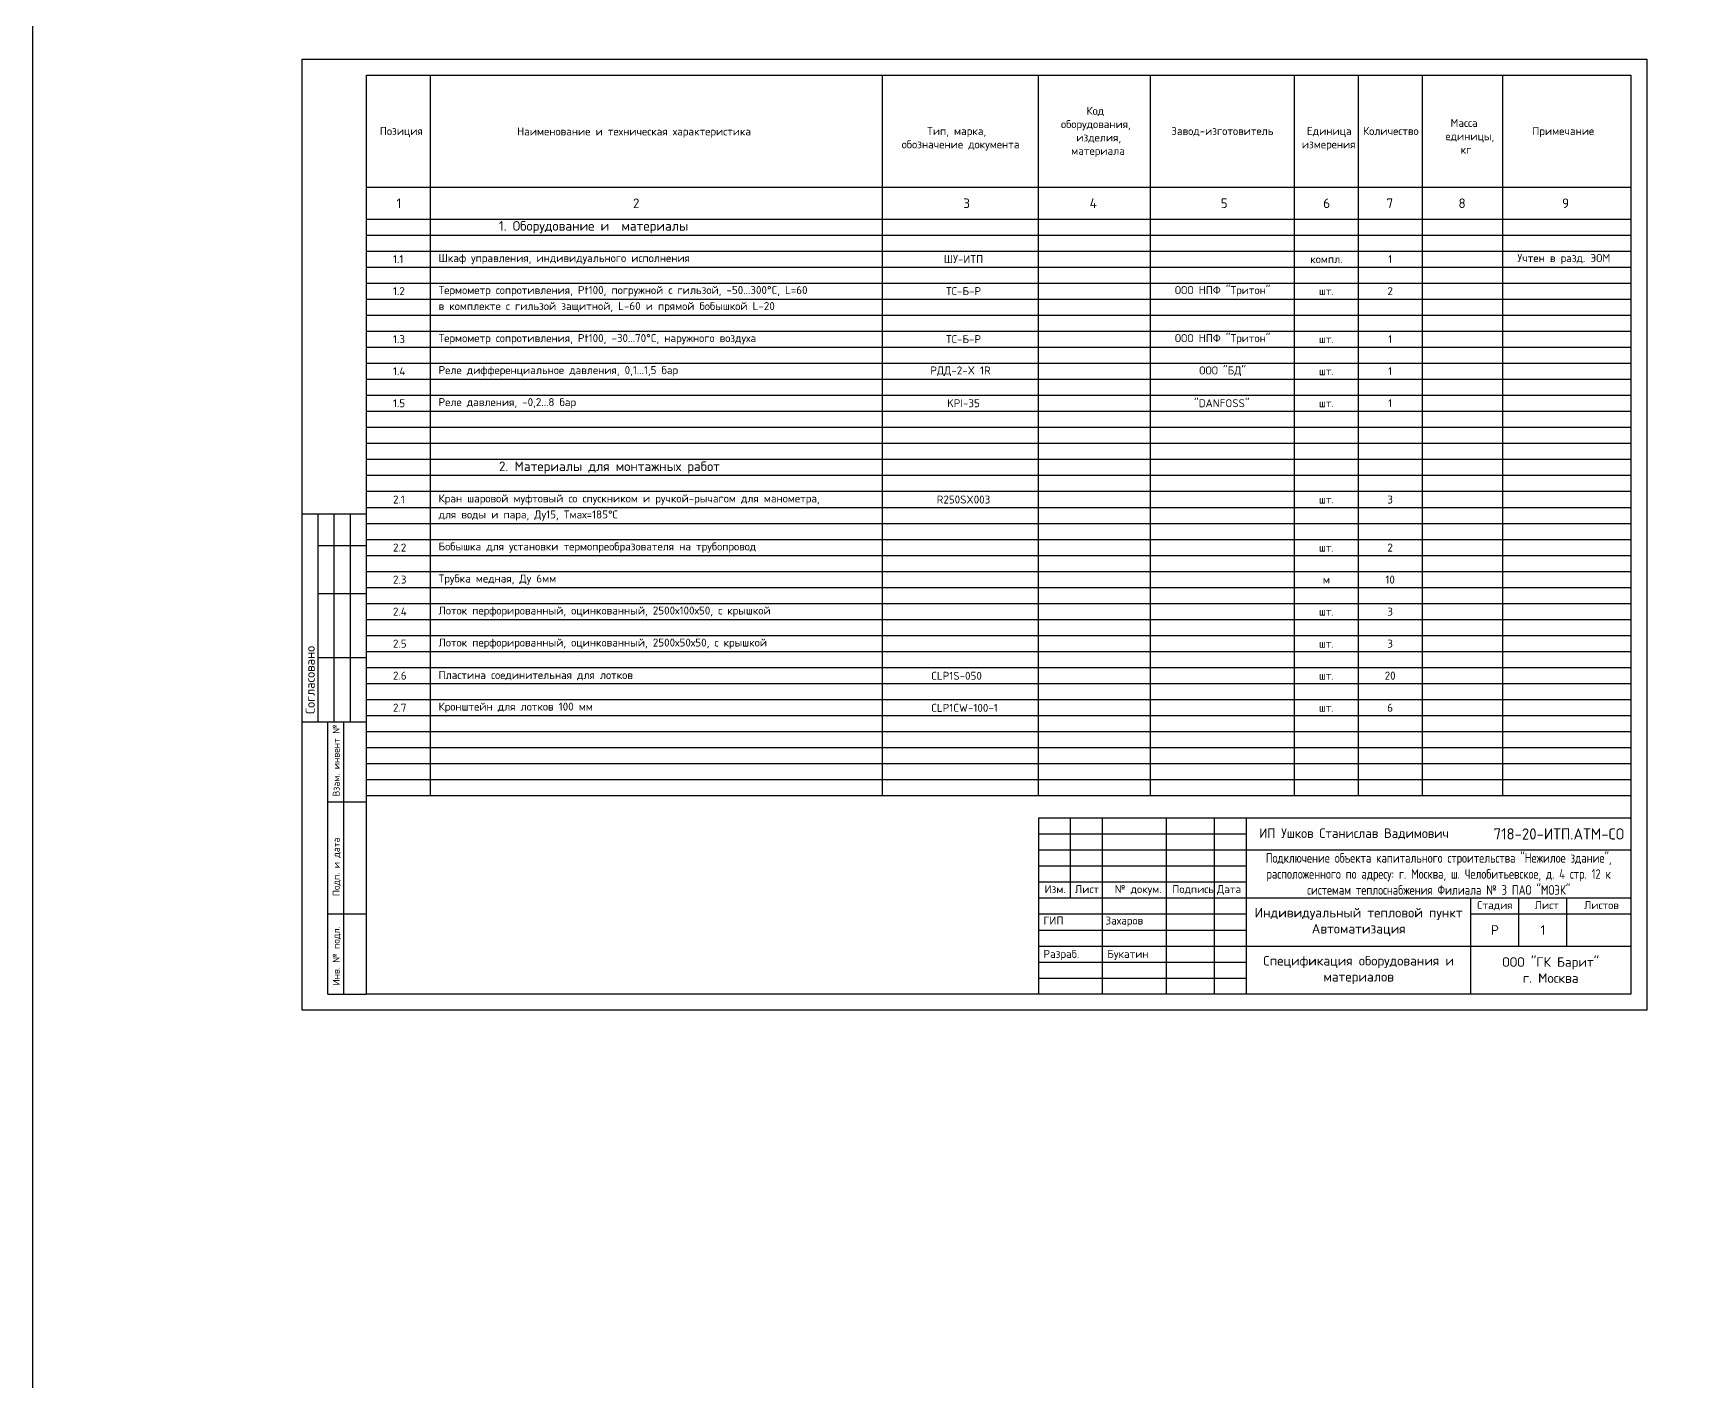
# Model space of a CAD drawing. Header units: millimetres. Extents: x 1606 to 7674, y 609 to 4159.
# Drawn here: x 3094 to 3608, y 1425 to 1846 of the extents above; entities that cross this region are included whole.
import ezdxf

# ---------------------------------------------------------------- set-up
doc = ezdxf.new("R2010")
doc.units = ezdxf.units.MM
doc.linetypes.add('K5LT_BASIC', pattern=[0])
doc.layers.add('24VDC', color=7, linetype='Continuous')

msp = doc.modelspace()

# ---------------------------------------------------------------- linework, layer by layer
at = {"color": 7, "linetype": 'K5LT_BASIC', "lineweight": 25}
for p, q in [((3177.66213, 1540.3897), (3177.66213, 1837.3897)), ((3177.66213, 1837.3897), (3597.66213, 1837.3897)), ((3597.66213, 1837.3897), (3597.66213, 1540.3897)), ((3197.66213, 1545.3897), (3197.66213, 1832.3897)), ((3197.66213, 1832.3897), (3592.66213, 1832.3897)), ((3217.66213, 1607.3897), (3217.66213, 1832.3897)), ((3358.88633, 1607.3897), (3358.88633, 1832.3897)), ((3407.66213, 1607.3897), (3407.66213, 1832.3897)), ((3442.66213, 1607.3897), (3442.66213, 1832.3897)), ((3487.66213, 1607.3897), (3487.66213, 1832.3897)), ((3507.66213, 1607.3897), (3507.66213, 1832.3897)), ((3527.66213, 1607.3897), (3527.66213, 1832.3897)), ((3552.66213, 1607.3897), (3552.66213, 1832.3897)), ((3592.66213, 1832.3897), (3592.66213, 1545.3897)), ((3197.66213, 1797.3897), (3592.66213, 1797.3897)), ((3197.66213, 1787.3897), (3592.66213, 1787.3897)), ((3197.66213, 1782.3897), (3592.66213, 1782.3897)), ((3197.66213, 1777.3897), (3592.66213, 1777.3897)), ((3197.66213, 1772.3897), (3592.66213, 1772.3897)), ((3197.66213, 1767.3897), (3592.66213, 1767.3897)), ((3197.66213, 1762.3897), (3592.66213, 1762.3897)), ((3197.66213, 1757.3897), (3592.66213, 1757.3897)), ((3197.66213, 1737.3897), (3592.66213, 1737.3897)), ((3197.66213, 1732.3897), (3592.66213, 1732.3897)), ((3197.66213, 1727.3897), (3592.66213, 1727.3897)), ((3197.66213, 1722.3897), (3592.66213, 1722.3897)), ((3197.66213, 1717.3897), (3592.66213, 1717.3897)), ((3197.66213, 1712.3897), (3592.66213, 1712.3897)), ((3197.66213, 1707.3897), (3592.66213, 1707.3897)), ((3197.66213, 1702.3897), (3592.66213, 1702.3897)), ((3197.66213, 1697.3897), (3592.66213, 1697.3897)), ((3177.66213, 1695.3897), (3197.66213, 1695.3897)), ((3177.66213, 1630.3897), (3177.66213, 1695.3897)), ((3182.66213, 1630.3897), (3182.66213, 1695.3897)), ((3187.66213, 1630.3897), (3187.66213, 1695.3897)), ((3192.66213, 1630.3897), (3192.66213, 1695.3897)), ((3197.66213, 1692.3897), (3592.66213, 1692.3897)), ((3197.66213, 1687.3897), (3592.66213, 1687.3897)), ((3197.66213, 1685.3897), (3182.66213, 1685.3897)), ((3197.66213, 1682.3897), (3592.66213, 1682.3897)), ((3197.66213, 1677.3897), (3592.66213, 1677.3897)), ((3197.66213, 1672.3897), (3592.66213, 1672.3897)), ((3197.66213, 1670.3897), (3182.66213, 1670.3897)), ((3197.66213, 1667.3897), (3592.66213, 1667.3897)), ((3197.66213, 1662.3897), (3592.66213, 1662.3897)), ((3197.66213, 1657.3897), (3592.66213, 1657.3897)), ((3197.66213, 1652.3897), (3592.66213, 1652.3897)), ((3197.66213, 1650.3897), (3182.66213, 1650.3897)), ((3197.66213, 1647.3897), (3592.66213, 1647.3897)), ((3197.66213, 1642.3897), (3592.66213, 1642.3897)), ((3197.66213, 1637.3897), (3592.66213, 1637.3897)), ((3177.66213, 1630.3897), (3197.66213, 1630.3897)), ((3185.66213, 1545.3897), (3185.66213, 1630.3897)), ((3185.66213, 1630.3897), (3197.66213, 1630.3897)), ((3190.66213, 1545.3897), (3190.66213, 1630.3897)), ((3197.66213, 1632.3897), (3592.66213, 1632.3897)), ((3197.66213, 1627.3897), (3592.66213, 1627.3897)), ((3197.66213, 1622.3897), (3592.66213, 1622.3897)), ((3197.66213, 1617.3897), (3592.66213, 1617.3897)), ((3197.66213, 1612.3897), (3592.66213, 1612.3897)), ((3185.66213, 1605.3897), (3197.66213, 1605.3897)), ((3197.66213, 1607.3897), (3592.66213, 1607.3897)), ((3185.66213, 1570.3897), (3197.66213, 1570.3897)), ((3185.66213, 1545.3897), (3197.66213, 1545.3897)), ((3592.66213, 1545.3897), (3197.66213, 1545.3897)), ((3597.66213, 1540.3897), (3177.66213, 1540.3897))]:
    msp.add_line(p, q, dxfattribs=at)
at = {"linetype": 'K5LT_BASIC', "lineweight": 25}
for p, q in [((3197.66213, 1752.3897), (3592.66213, 1752.3897)), ((3197.66213, 1747.3897), (3592.66213, 1747.3897)), ((3197.66213, 1742.3897), (3592.66213, 1742.3897))]:
    msp.add_line(p, q, dxfattribs=at)
at = {"layer": '24VDC', "color": 7}
for p, q in [((3407.66213, 1600.3897), (3592.66213, 1600.3897)), ((3407.66213, 1600.3897), (3407.66213, 1545.3897)), ((3427.66213, 1545.3897), (3427.66213, 1600.3897)), ((3447.66213, 1545.3897), (3447.66213, 1600.3897)), ((3462.66213, 1545.3897), (3462.66213, 1600.3897)), ((3472.66213, 1545.3897), (3472.66213, 1600.3897)), ((3407.66213, 1595.3897), (3472.66213, 1595.3897)), ((3407.66213, 1590.3897), (3472.66213, 1590.3897)), ((3407.66213, 1585.3897), (3472.66213, 1585.3897)), ((3407.66213, 1580.3897), (3472.66213, 1580.3897)), ((3407.66213, 1575.3897), (3472.66213, 1575.3897)), ((3407.66213, 1570.3897), (3472.66213, 1570.3897)), ((3407.66213, 1565.3897), (3472.66213, 1565.3897)), ((3407.66213, 1560.3897), (3472.66213, 1560.3897)), ((3407.66213, 1555.3897), (3472.66213, 1555.3897)), ((3407.66213, 1550.3897), (3472.66213, 1550.3897))]:
    msp.add_line(p, q, dxfattribs=at)
at = {"layer": '24VDC'}
for p, q in [((3417.66213, 1595.3897), (3417.66213, 1600.3897)), ((3427.66213, 1545.3897), (3427.66213, 1600.3897)), ((3447.66213, 1545.3897), (3447.66213, 1600.3897)), ((3462.66213, 1545.3897), (3462.66213, 1600.3897)), ((3472.66213, 1545.3897), (3472.66213, 1600.3897)), ((3417.66213, 1590.3897), (3417.66213, 1595.3897)), ((3417.66213, 1585.3897), (3417.66213, 1590.3897)), ((3472.66213, 1590.3897), (3542.66213, 1590.3897)), ((3542.66213, 1590.3897), (3592.66213, 1590.3897)), ((3417.66213, 1580.3897), (3417.66213, 1585.3897)), ((3417.66213, 1575.3897), (3417.66213, 1580.3897)), ((3427.66213, 1580.3897), (3447.66213, 1580.3897)), ((3447.66213, 1580.3897), (3462.66213, 1580.3897)), ((3462.66213, 1580.3897), (3472.66213, 1580.3897)), ((3427.66213, 1575.3897), (3447.66213, 1575.3897)), ((3447.66213, 1575.3897), (3462.66213, 1575.3897)), ((3462.66213, 1575.3897), (3472.66213, 1575.3897)), ((3472.66213, 1575.3897), (3542.66213, 1575.3897)), ((3542.66213, 1575.3897), (3592.66213, 1575.3897)), ((3542.66213, 1560.3897), (3542.66213, 1575.3897)), ((3557.66213, 1560.3897), (3557.66213, 1575.3897)), ((3572.66213, 1560.3897), (3572.66213, 1575.3897)), ((3542.66213, 1570.3897), (3557.66213, 1570.3897)), ((3557.66213, 1570.3897), (3572.66213, 1570.3897)), ((3572.66213, 1570.3897), (3592.66213, 1570.3897)), ((3472.66213, 1560.3897), (3542.66213, 1560.3897)), ((3542.66213, 1545.3897), (3542.66213, 1560.3897)), ((3542.66213, 1560.3897), (3592.66213, 1560.3897))]:
    msp.add_line(p, q, dxfattribs=at)
at = {"layer": '24VDC', "color": 4, "ltscale": 2}
msp.add_lwpolyline([(3093.50136, 4159.07542), (7446.68843, 4159.07542), (7446.68843, 608.90193), (3093.50136, 608.90193)], close=True, dxfattribs=at)

# ---------------------------------------------------------------- texts
at = {"color": 7, "linetype": 'K5LT_BASIC', "lineweight": 25}
for s, insert, char_height, width, attachment_point in [('{\\fISOCPEUR|b0|i0|c204|p34;     Код\\Pоборудования,\\P   изделия,\\P  материала}', (3414.677, 1822.4762), 2.5, 41.5092593, 1), ('{\\fISOCPEUR|b0|i0|c204|p34;Позиция}', (3201.87611, 1816.16249), 2.5, 41.5092593, 1), ('{\\fISOCPEUR|b0|i0|c204|p34;Наименование и техническая характеристика}', (3244.75537, 1816.03436), 2.5, 115.6060606, 1), ('{\\fISOCPEUR|b0|i0|c204|p34;     Тип, марка,\\Pобозначение документа}', (3364.90792, 1816.16249), 2.5, 41.5092593, 1), ('{\\fISOCPEUR|b0|i0|c204|p34;Завод-изготовитель}', (3449.12851, 1816.16249), 2.5, 41.5092593, 1), ('{\\fISOCPEUR|b0|i0|c204|p34; Единица\\Pизмерения}', (3489.90311, 1816.16249), 2.5, 41.5092593, 1), ('{\\fISOCPEUR|b0|i0|c204|p34;Количество}', (3509.03952, 1816.16249), 2.5, 41.5092593, 1), ('{\\fISOCPEUR|b0|i0|c204|p34; Масса\\Pединицы,\\P   кг}', (3534.76247, 1818.69884), 2.5, 41.5092593, 1), ('{\\fISOCPEUR|b0|i0|c204|p34;Примечание}', (3561.90095, 1816.16249), 2.5, 41.5092593, 1), ('{\\fISOCPEUR|b0|i0|c204|p34;1}', (3207.1094, 1793.84931), 3, 41.5092593, 1), ('{\\fISOCPEUR|b0|i0|c204|p34;2}', (3280.94646, 1793.84931), 3, 41.5092593, 1), ('{\\fISOCPEUR|b0|i0|c204|p34;3}', (3384.15229, 1793.84931), 3, 41.5092593, 1), ('{\\fISOCPEUR|b0|i0|c204|p34;4}', (3423.64844, 1793.84931), 3, 41.5092593, 1), ('{\\fISOCPEUR|b0|i0|c204|p34;5}', (3464.5443, 1793.84931), 3, 41.5092593, 1), ('{\\fISOCPEUR|b0|i0|c204|p34;6}', (3496.57939, 1793.84931), 3, 41.5092593, 1), ('{\\fISOCPEUR|b0|i0|c204|p34;7}', (3516.34571, 1793.84931), 3, 41.5092593, 1), ('{\\fISOCPEUR|b0|i0|c204|p34;8}', (3538.83844, 1793.84931), 3, 41.5092593, 1), ('{\\fISOCPEUR|b0|i0|c204|p34;9}', (3571.21434, 1793.84931), 3, 41.5092593, 1), ('{\\fISOCPEUR|b0|i0|c204|p34;1. Оборудование и  материалы}', (3239.08449, 1786.79038), 3, 88.6470304, 1), ('{\\fISOCPEUR|b0|i0|c204|p34;1.1}', (3205.98596, 1776.16071), 2.5, 41.5092593, 1), ('{\\fISOCPEUR|b0|i0|c204|p34;Шкаф управления, индивидуального исполнения}', (3220.22126, 1774.91071), 2.5, 137.6828193, 4), ('{\\fISOCPEUR|b0|i0|c204|p34;ШУ-ИТП}', (3384.21922, 1774.91071), 2.5, 45.5475326, 5), ('{\\fISOCPEUR|b0|i0|c204|p34;компл.}', (3497.59266, 1774.91071), 2.5, 17.6899261, 5), ('{\\fISOCPEUR|b0|i0|c204|p34;1}', (3517.49922, 1774.91071), 2.5, 17.6899261, 5), ('{\\fISOCPEUR|b0|i0|c204|p34;Учтен в разд. ЭОМ}', (3571.76186, 1774.91071), 2.5, 36.0283378, 5), ('{\\fISOCPEUR|b0|i0|c204|p34;1.2}', (3205.98596, 1766.16071), 2.5, 41.5092593, 1), ('{\\fISOCPEUR|b0|i0|c204|p34;Термометр сопротивления, \\fISOCPEUR|b0|i0|c0|p34;Pt\\fISOCPEUR|b0|i0|c204|p34;100, погружной с гильзой, -50...300°C, \\fISOCPEUR|b0|i0|c0|p34;L\\fISOCPEUR|b0|i0|c204|p34;=60}', (3220.22126, 1764.91071), 2.5, 137.6828193, 4), ('{\\fISOCPEUR|b0|i0|c204|p34;ТС-Б-Р}', (3384.21922, 1764.91071), 2.5, 45.5475326, 5), ('{\\fISOCPEUR|b0|i0|c204|p34;ООО НПФ \\fISOCPEUR|b0|i0|c0|p34;"\\fISOCPEUR|b0|i0|c204|p34;Тритон\\fISOCPEUR|b0|i0|c0|p34;"}', (3465.16213, 1764.8897), 2.5, 45, 5), ('{\\fISOCPEUR|b0|i0|c204|p34;шт.}', (3497.59266, 1764.91071), 2.5, 17.6899261, 5), ('{\\fISOCPEUR|b0|i0|c204|p34;2}', (3517.49922, 1764.91071), 2.5, 17.6899261, 5), ('{\\fISOCPEUR|b0|i0|c204|p34;в комплекте с гильзой защитной, \\fISOCPEUR|b0|i0|c0|p34;L\\fISOCPEUR|b0|i0|c204|p34;-60 и прямой бобышкой \\fISOCPEUR|b0|i0|c0|p34;L-20}', (3220.22126, 1759.91071), 2.5, 137.6828193, 4), ('{\\fISOCPEUR|b0|i0|c204|p34;1\\fISOCPEUR|b0|i0|c0|p34;.3}', (3205.98596, 1751.16071), 2.5, 41.5092593, 1), ('{\\fISOCPEUR|b0|i0|c204|p34;Термометр сопротивления, \\fISOCPEUR|b0|i0|c0|p34;Pt\\fISOCPEUR|b0|i0|c204|p34;100, -30...70°C, наружного воздуха}', (3220.22126, 1749.91071), 2.5, 137.6828193, 4), ('{\\fISOCPEUR|b0|i0|c204|p34;ТС-Б-Р}', (3384.21922, 1749.91071), 2.5, 45.5475326, 5), ('{\\fISOCPEUR|b0|i0|c204|p34;ООО НПФ \\fISOCPEUR|b0|i0|c0|p34;"\\fISOCPEUR|b0|i0|c204|p34;Тритон\\fISOCPEUR|b0|i0|c0|p34;"}', (3465.16213, 1749.8897), 2.5, 45, 5), ('{\\fISOCPEUR|b0|i0|c204|p34;шт.}', (3497.59266, 1749.91071), 2.5, 17.6899261, 5), ('{\\fISOCPEUR|b0|i0|c204|p34;1}', (3517.49922, 1749.91071), 2.5, 17.6899261, 5), ('{\\fISOCPEUR|b0|i0|c204|p34;1\\fISOCPEUR|b0|i0|c0|p34;.4}', (3205.98596, 1741.16071), 2.5, 41.5092593, 1), ('{\\fISOCPEUR|b0|i0|c204|p34;\\C256;РДД-2-\\fISOCPEUR|b0|i0|c0|p34;X 1R}', (3383.27423, 1739.8897), 2.5, 48.7758069, 5), ('{\\fISOCPEUR|b0|i0|c204|p34;ООО \\fISOCPEUR|b0|i0|c0|p34;"\\fISOCPEUR|b0|i0|c204|p34;БД\\fISOCPEUR|b0|i0|c0|p34;"}', (3465.16213, 1739.8897), 2.5, 45, 5), ('{\\fISOCPEUR|b0|i0|c204|p34;шт.}', (3497.59266, 1739.91071), 2.5, 17.6899261, 5), ('{\\fISOCPEUR|b0|i0|c204|p34;1}', (3517.49922, 1739.91071), 2.5, 17.6899261, 5), ('{\\fISOCPEUR|b0|i0|c204|p34;1\\fISOCPEUR|b0|i0|c0|p34;.5}', (3205.98596, 1731.16071), 2.5, 41.5092593, 1), ('{\\fISOCPEUR|b0|i0|c0|p34;KPI-35}', (3384.21922, 1729.91071), 2.5, 45.5475326, 5), ('{\\fISOCPEUR|b0|i0|c0|p34;"DANFOSS"}', (3464.9134, 1729.91071), 2.5, 40.5183054, 5), ('{\\fISOCPEUR|b0|i0|c204|p34;шт.}', (3497.59266, 1729.91071), 2.5, 17.6899261, 5), ('{\\fISOCPEUR|b0|i0|c204|p34;1}', (3517.49922, 1729.91071), 2.5, 17.6899261, 5), ('{\\fISOCPEUR|b0|i0|c204|p34;2. Материалы для монтажных работ}', (3239.08449, 1711.70477), 3, 88.6470304, 1), ('{\\fISOCPEUR|b0|i0|c204|p34;2\\fISOCPEUR|b0|i0|c0|p34;.\\fISOCPEUR|b0|i0|c204|p34;1}', (3205.98596, 1701.0751), 2.5, 41.5092593, 1), ('{\\fISOCPEUR|b0|i0|c204|p34;Кран шаровой муфтовый со спускником и ручкой-рычагом для манометра,}', (3220.22126, 1699.8251), 2.5, 137.6828193, 4), ('{\\fISOCPEUR|b0|i0|c0|p34;R250SX003}', (3384.21922, 1699.8251), 2.5, 45.5475326, 5), ('{\\fISOCPEUR|b0|i0|c204|p34;шт.}', (3497.59266, 1699.8251), 2.5, 17.6899261, 5), ('{\\fISOCPEUR|b0|i0|c204|p34;3}', (3517.49922, 1699.8251), 2.5, 17.6899261, 5), ('{\\fISOCPEUR|b0|i0|c204|p34;для воды и пара, Ду15, Тмах=185%%DС}', (3220.22126, 1694.8251), 2.5, 137.6828193, 4), ('{\\fISOCPEUR|b0|i0|c204|p34;2\\fISOCPEUR|b0|i0|c0|p34;.\\fISOCPEUR|b0|i0|c204|p34;2}', (3205.98596, 1686.0751), 2.5, 41.5092593, 1), ('\\A1;{\\fISOCPEUR|b0|i0|c204|p34;Бобышка для установки термопреобразователя на трубопровод}', (3220.22126, 1684.8251), 2.5, 137.6828193, 4), ('{\\fISOCPEUR|b0|i0|c204|p34;шт.}', (3497.59266, 1684.8251), 2.5, 17.6899261, 5), ('{\\fISOCPEUR|b0|i0|c204|p34;2}', (3517.49922, 1684.8251), 2.5, 17.6899261, 5), ('{\\fISOCPEUR|b0|i0|c204|p34;2\\fISOCPEUR|b0|i0|c0|p34;.\\fISOCPEUR|b0|i0|c204|p34;3}', (3205.98596, 1676.0751), 2.5, 41.5092593, 1), ('\\A1;{\\fISOCPEUR|b0|i0|c204|p34;Трубка медная, Ду 6мм}', (3220.22126, 1674.8251), 2.5, 137.6828193, 4), ('{\\fISOCPEUR|b0|i0|c204|p34;м}', (3497.59266, 1674.8251), 2.5, 17.6899261, 5), ('{\\fISOCPEUR|b0|i0|c204|p34;10}', (3517.49922, 1674.8251), 2.5, 17.6899261, 5), ('\\A1;{\\fISOCPEUR|b0|i0|c204|p34;Лоток перфорированный, оцинкованный, 2500х100х50, с крышкой}', (3220.22126, 1664.8251), 2.5, 137.6828193, 4), ('{\\fISOCPEUR|b0|i0|c204|p34;2\\fISOCPEUR|b0|i0|c0|p34;.\\fISOCPEUR|b0|i0|c204|p34;4}', (3205.98596, 1666.0751), 2.5, 41.5092593, 1), ('{\\fISOCPEUR|b0|i0|c204|p34;шт.}', (3497.59266, 1664.8251), 2.5, 17.6899261, 5), ('{\\fISOCPEUR|b0|i0|c0|p34;3}', (3517.49922, 1664.8251), 2.5, 17.6899261, 5), ('{\\fISOCPEUR|b0|i0|c204|p34;2\\fISOCPEUR|b0|i0|c0|p34;.\\fISOCPEUR|b0|i0|c204|p34;5}', (3205.98596, 1656.0751), 2.5, 41.5092593, 1), ('\\A1;{\\fISOCPEUR|b0|i0|c204|p34;Лоток перфорированный, оцинкованный, 2500х50х50, с крышкой}', (3220.22126, 1654.8251), 2.5, 137.6828193, 4), ('{\\fISOCPEUR|b0|i0|c0|p34;3}', (3517.49922, 1654.8251), 2.5, 17.6899261, 5), ('{\\fISOCPEUR|b0|i0|c204|p34;шт.}', (3497.59266, 1654.8251), 2.5, 17.6899261, 5), ('{\\fISOCPEUR|b0|i0|c204|p34;2\\fISOCPEUR|b0|i0|c0|p34;.\\fISOCPEUR|b0|i0|c204|p34;6}', (3205.98596, 1646.0751), 2.5, 41.5092593, 1), ('\\A1;{\\fISOCPEUR|b0|i0|c204|p34;Пластина соединительная для лотков}', (3220.22126, 1644.8251), 2.5, 137.6828193, 4), ('{\\fISOCPEUR|b0|i0|c204|p34;CLP1S-050}', (3374.11339, 1644.77185), 2.5, 137.6828193, 4), ('{\\fISOCPEUR|b0|i0|c0|p34;20}', (3517.49922, 1644.8251), 2.5, 17.6899261, 5), ('{\\fISOCPEUR|b0|i0|c204|p34;шт.}', (3497.59266, 1644.8251), 2.5, 17.6899261, 5), ('{\\fISOCPEUR|b0|i0|c204|p34;2\\fISOCPEUR|b0|i0|c0|p34;.\\fISOCPEUR|b0|i0|c204|p34;7}', (3205.98596, 1636.0751), 2.5, 41.5092593, 1), ('\\A1;{\\fISOCPEUR|b0|i0|c204|p34;Кронштейн для лотков 100 мм}', (3220.22126, 1634.8251), 2.5, 137.6828193, 4), ('{\\fISOCPEUR|b0|i0|c204|p34;CLP1CW-100-1}', (3374.11339, 1634.77185), 2.5, 137.6828193, 4), ('{\\fISOCPEUR|b0|i0|c0|p34;6}', (3517.49922, 1634.8251), 2.5, 17.6899261, 5), ('{\\fISOCPEUR|b0|i0|c204|p34;шт.}', (3497.59266, 1634.8251), 2.5, 17.6899261, 5)]:
    msp.add_mtext(s, dxfattribs=dict(at, insert=insert, char_height=char_height, width=width, attachment_point=attachment_point))
at = {"linetype": 'K5LT_BASIC', "lineweight": 25, "char_height": 2.5, "width": 137.6828193, "attachment_point": 4}
for s, insert in [('{\\fISOCPEUR|b0|i0|c204|p34;Реле дифференциальное давления, 0,1...1,5\\fISOCPEUR|b0|i0|c0|p34; \\fISOCPEUR|b0|i0|c204|p34;бар}', (3220.22126, 1739.91071)), ('{\\fISOCPEUR|b0|i0|c204|p34;Реле давления, \\fISOCPEUR|b0|i0|c0|p34;-0,2...8\\fISOCPEUR|b0|i0|c204|p34; бар}', (3220.22126, 1729.91071))]:
    msp.add_mtext(s, dxfattribs=dict(at, insert=insert))
at = {"color": 7, "linetype": 'K5LT_BASIC', "lineweight": 25, "rotation": 90}
for s, insert, char_height, width, attachment_point in [('{\\fISOCPEUR|b0|i0|c204|p34;Согласовано}', (3180.10872, 1643.47703), 2.88, 26.1746478, 5), ('{\\fISOCPEUR|b0|i0|c204|p34;Взам. инвент №}', (3187.17689, 1607.06693), 2.16, 62.9489075, 1), ('{\\fISOCPEUR|b0|i0|c204|p34;Подп. и дата}', (3187.17689, 1575.98049), 2.16, 62.9489075, 1), ('{\\fISOCPEUR|b0|i0|c204|p34;Инв. № подл.}', (3187.17689, 1548.09068), 2.16, 62.9489075, 1)]:
    msp.add_mtext(s, dxfattribs=dict(at, insert=insert, char_height=char_height, width=width, attachment_point=attachment_point))
at = {"layer": '24VDC'}
for s, insert, char_height, width, attachment_point in [('{\\fISOCPEUR|b0|i0|c204|p34;\\W0.957;\\C3;ИП Ушков Станислав Вадимович}', (3506.22038, 1595.3897), 3, 61.9482355, 5), ('{\\fISOCPEUR|b0|i0|c204|p34;\\W0.957;\\C3;718-20-ИТП.АТМ\\fISOCPEUR|b0|i0|c0|p34;-\\fISOCPEUR|b0|i0|c204|p34;СО}', (3570.22582, 1595.3897), 3.5, 44.8726366, 5), ('{\\fISOCPEUR|b0|i0|c204|p34;\\W0.8;Подключение объекта капитального строительства \\fISOCPEUR|b0|i0|c0|p34;"\\fISOCPEUR|b0|i0|c204|p34;Нежилое здание\\fISOCPEUR|b0|i0|c0|p34;"\\fISOCPEUR|b0|i0|c204|p34;, расположенного по адресу: г. Москва, ш. Челобитьевское, д. 4 стр. 12 к системам теплоснабжения Филиала № 3 ПАО \\fISOCPEUR|b0|i0|c0|p34;"\\fISOCPEUR|b0|i0|c204|p34;МОЭК\\fISOCPEUR|b0|i0|c0|p34;"}', (3532.66213, 1582.8897), 3, 120, 5), ('{\\fISOCPEUR|b0|i0|c204|p34;Изм.}', (3409.54434, 1579.409), 2.5, 9.4325, 1), ('{\\fISOCPEUR|b0|i0|c204|p34;Лист}', (3419.0174, 1579.409), 2.5, 9.4325, 1), ('{\\fISOCPEUR|b0|i0|c204|p34;№ докум.}', (3431.46751, 1579.409), 2.5, 16.1195665, 1), ('{\\fISOCPEUR|b0|i0|c204|p34;Подпись}', (3449.45882, 1579.409), 2.5, 12.5797101, 1), ('{\\fISOCPEUR|b0|i0|c204|p34;Дата}', (3463.42954, 1579.409), 2.5, 9.4325, 1), ('{\\fISOCPEUR|b0|i0|c204|p34;Стадия}', (3544.67829, 1574.40948), 2.5, 12.914638, 1), ('{\\fISOCPEUR|b0|i0|c204|p34;Лист}', (3562.6582, 1574.40948), 2.5, 12.9146, 1), ('{\\fISOCPEUR|b0|i0|c204|p34;Листов}', (3578.08836, 1574.40948), 2.5, 12.9146, 1), ('{\\fISOCPEUR|b0|i0|c204|p34;Индивидуальный тепловой пункт\\fISOCPEUR|b0|i0|c0|p34;\\P\\fISOCPEUR|b0|i0|c204|p34;Автоматизация}', (3507.66213, 1567.8897), 3, 70, 5), ('{\\fISOCPEUR|b0|i0|c204|p34;Р}', (3550.23499, 1565.3897), 3, 14.8542858, 5), ('{\\fISOCPEUR|b0|i0|c204|p34;1}', (3565.23499, 1565.3897), 3, 14.8542858, 5), ('{\\fISOCPEUR|b0|i0|c204|p34;Спецификация оборудования и материалов}', (3507.66213, 1552.8897), 3, 70, 5), ('{\\fISOCPEUR|b0|i0|c204|p34;ООО \\fISOCPEUR|b0|i0|c0|p34;"\\fISOCPEUR|b0|i0|c204|p34;ГК Барит\\fISOCPEUR|b0|i0|c0|p34;"\\P\\fISOCPEUR|b0|i0|c204|p34;г. Москва}', (3567.66213, 1552.8897), 3, 50, 5)]:
    msp.add_mtext(s, dxfattribs=dict(at, insert=insert, char_height=char_height, width=width, attachment_point=attachment_point))
at = {"layer": '24VDC', "color": 7, "lineweight": 0, "char_height": 2.5, "attachment_point": 1}
for s, insert, width in [('{\\fISOCPEUR|b0|i0|c204|p34;ГИП}', (3409.18839, 1569.59443), 15.4502), ('{\\fISOCPEUR|b0|i0|c204|p34;Захаров}', (3428.56766, 1569.59442), 28.2833333), ('{\\fISOCPEUR|b0|i0|c204|p34;Разраб.}', (3409.18839, 1559.17545), 15.4501566), ('{\\fISOCPEUR|b0|i0|c204|p34;Букатин}', (3429.14679, 1559.17545), 28.2833333)]:
    msp.add_mtext(s, dxfattribs=dict(at, insert=insert, width=width))

doc.saveas('drawing.dxf')
